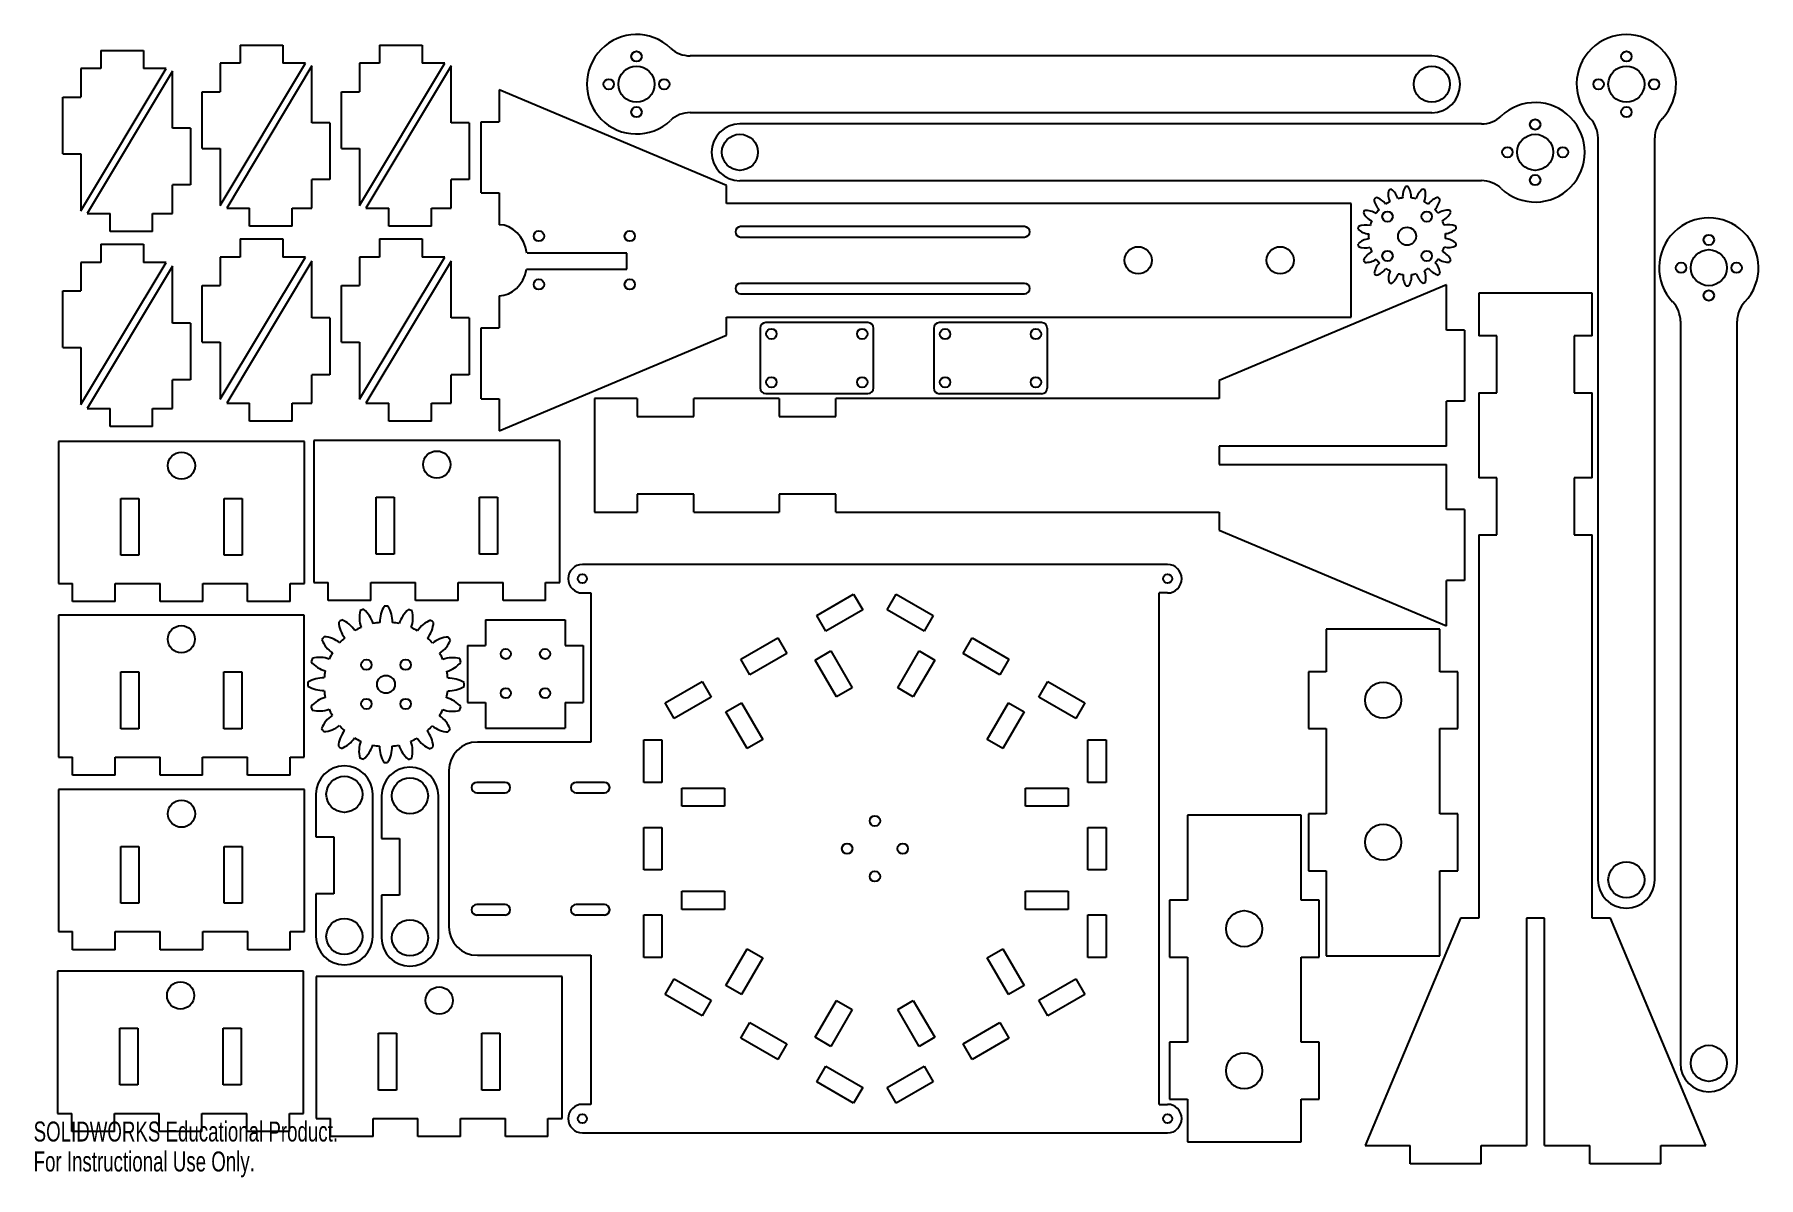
# Model space of a CAD drawing. Header units: inches. Extents: x 0 to 23.9, y 0 to 15.8.
import ezdxf

# ---------------------------------------------------------------- set-up
doc = ezdxf.new("R2010")
doc.units = ezdxf.units.IN
doc.header["$MEASUREMENT"] = 0
doc.styles.add('SLDTEXTSTYLE0', font='TXT', dxfattribs={"width": 0.7})

msp = doc.modelspace()

# ---------------------------------------------------------------- linework, layer by layer
at = {"color": 7, "linetype": 'Continuous', "lineweight": 25}
for p, q in [((0.932, 15.611), (0.932, 15.361)), ((0.932, 15.611), (1.522, 15.611)), ((1.522, 15.611), (1.522, 15.361)), ((2.864, 15.685), (2.864, 15.435)), ((2.864, 15.685), (3.455, 15.685)), ((3.455, 15.685), (3.455, 15.435)), ((4.795, 15.685), (4.795, 15.435)), ((4.795, 15.685), (5.386, 15.685)), ((5.386, 15.685), (5.386, 15.435)), ((19.381, 15.539), (9.1, 15.539)), ((0.656, 13.392), (1.837, 15.361)), ((0.656, 15.361), (0.656, 14.967)), ((0.932, 15.361), (0.656, 15.361)), ((1.925, 15.325), (0.744, 13.356)), ((1.837, 15.361), (1.522, 15.361)), ((1.925, 14.538), (1.925, 15.325)), ((2.588, 13.466), (3.77, 15.435)), ((2.588, 15.435), (2.588, 15.041)), ((2.864, 15.435), (2.588, 15.435)), ((3.857, 15.399), (2.676, 13.43)), ((3.77, 15.435), (3.455, 15.435)), ((3.857, 14.611), (3.857, 15.399)), ((4.519, 13.466), (5.7, 15.435)), ((4.519, 15.435), (4.519, 15.041)), ((4.795, 15.435), (4.519, 15.435)), ((5.788, 15.399), (4.607, 13.43)), ((5.7, 15.435), (5.386, 15.435)), ((5.788, 14.611), (5.788, 15.399)), ((9.603, 13.744), (6.453, 15.069)), ((6.453, 15.069), (6.453, 14.626)), ((0.406, 14.18), (0.406, 14.967)), ((0.406, 14.967), (0.656, 14.967)), ((2.338, 14.254), (2.338, 15.041)), ((2.338, 15.041), (2.588, 15.041)), ((4.269, 14.254), (4.269, 15.041)), ((4.269, 15.041), (4.519, 15.041)), ((4.107, 14.611), (3.857, 14.611)), ((4.107, 14.611), (4.107, 13.824)), ((6.038, 14.611), (5.788, 14.611)), ((6.038, 14.611), (6.038, 13.824)), ((6.203, 13.641), (6.203, 14.626)), ((6.203, 14.626), (6.453, 14.626)), ((9.1, 14.752), (19.381, 14.752)), ((20.071, 14.596), (9.791, 14.596)), ((2.175, 14.538), (1.925, 14.538)), ((2.175, 14.538), (2.175, 13.75)), ((21.684, 14.402), (21.684, 4.122)), ((22.472, 4.122), (22.472, 14.402)), ((0.406, 14.18), (0.656, 14.18)), ((0.656, 14.18), (0.656, 13.392)), ((2.338, 14.254), (2.588, 14.254)), ((2.588, 14.254), (2.588, 13.466)), ((4.269, 14.254), (4.519, 14.254)), ((4.519, 14.254), (4.519, 13.466)), ((2.175, 13.75), (1.925, 13.75)), ((1.925, 13.356), (1.925, 13.75)), ((4.107, 13.824), (3.857, 13.824)), ((3.857, 13.43), (3.857, 13.824)), ((6.038, 13.824), (5.788, 13.824)), ((5.788, 13.43), (5.788, 13.824)), ((6.203, 13.641), (6.453, 13.641)), ((6.453, 13.641), (6.453, 13.198)), ((9.603, 13.494), (9.603, 13.744)), ((9.791, 13.809), (20.071, 13.809)), ((2.676, 13.43), (2.991, 13.43)), ((2.991, 13.18), (2.991, 13.43)), ((3.582, 13.18), (3.582, 13.43)), ((3.582, 13.43), (3.857, 13.43)), ((4.607, 13.43), (4.922, 13.43)), ((4.922, 13.18), (4.922, 13.43)), ((5.513, 13.18), (5.513, 13.43)), ((5.513, 13.43), (5.788, 13.43)), ((18.264, 13.494), (9.603, 13.494)), ((18.264, 11.919), (18.264, 13.494)), ((0.744, 13.356), (1.059, 13.356)), ((1.059, 13.106), (1.059, 13.356)), ((1.649, 13.106), (1.649, 13.356)), ((1.649, 13.356), (1.925, 13.356)), ((3.582, 13.18), (2.991, 13.18)), ((5.513, 13.18), (4.922, 13.18)), ((13.737, 13.172), (9.8, 13.172)), ((0.932, 12.927), (0.932, 12.677)), ((0.932, 12.927), (1.522, 12.927)), ((1.649, 13.106), (1.059, 13.106)), ((1.522, 12.927), (1.522, 12.677)), ((2.864, 13.001), (2.864, 12.751)), ((2.864, 13.001), (3.455, 13.001)), ((3.455, 13.001), (3.455, 12.751)), ((4.795, 13.001), (4.795, 12.751)), ((4.795, 13.001), (5.386, 13.001)), ((5.386, 13.001), (5.386, 12.751)), ((9.8, 13.028), (13.737, 13.028)), ((0.656, 10.709), (1.837, 12.677)), ((0.656, 12.677), (0.656, 12.283)), ((0.932, 12.677), (0.656, 12.677)), ((1.837, 12.677), (1.522, 12.677)), ((2.588, 10.782), (3.77, 12.751)), ((2.588, 12.751), (2.588, 12.357)), ((2.864, 12.751), (2.588, 12.751)), ((3.857, 12.695), (2.676, 10.727)), ((3.77, 12.751), (3.455, 12.751)), ((3.857, 11.908), (3.857, 12.695)), ((4.519, 10.782), (5.7, 12.751)), ((4.519, 12.751), (4.519, 12.357)), ((4.795, 12.751), (4.519, 12.751)), ((5.788, 12.695), (4.607, 10.727)), ((5.7, 12.751), (5.386, 12.751)), ((5.788, 11.908), (5.788, 12.695)), ((8.225, 12.806), (6.839, 12.806)), ((8.225, 12.581), (8.225, 12.806)), ((1.925, 12.622), (0.744, 10.653)), ((1.925, 11.834), (1.925, 12.622)), ((6.834, 12.581), (8.225, 12.581)), ((0.406, 11.496), (0.406, 12.283)), ((0.406, 12.283), (0.656, 12.283)), ((2.338, 11.57), (2.338, 12.357)), ((2.338, 12.357), (2.588, 12.357)), ((4.269, 11.57), (4.269, 12.357)), ((4.269, 12.357), (4.519, 12.357)), ((6.453, 12.214), (6.453, 11.771)), ((13.737, 12.385), (9.8, 12.385)), ((9.8, 12.24), (13.737, 12.24)), ((19.585, 12.365), (16.435, 11.041)), ((19.585, 11.739), (19.585, 12.365)), ((21.606, 12.249), (20.031, 12.249)), ((20.031, 12.249), (20.031, 11.659)), ((21.606, 11.659), (21.606, 12.249)), ((2.175, 11.834), (1.925, 11.834)), ((2.175, 11.834), (2.175, 11.047)), ((4.107, 11.908), (3.857, 11.908)), ((4.107, 11.908), (4.107, 11.12)), ((6.038, 11.908), (5.788, 11.908)), ((6.038, 11.908), (6.038, 11.12)), ((6.203, 10.787), (6.203, 11.771)), ((6.203, 11.771), (6.453, 11.771)), ((9.603, 11.919), (18.264, 11.919)), ((9.603, 11.669), (9.603, 11.919)), ((10.069, 11.764), (10.069, 10.937)), ((11.565, 11.842), (10.148, 11.842)), ((11.644, 10.937), (11.644, 11.764)), ((12.477, 11.763), (12.477, 10.936)), ((13.973, 11.842), (12.556, 11.842)), ((14.052, 10.936), (14.052, 11.763)), ((19.835, 11.739), (19.585, 11.739)), ((19.835, 11.739), (19.835, 10.755)), ((22.827, 11.86), (22.827, 1.579)), ((23.615, 1.579), (23.615, 11.86)), ((0.406, 11.496), (0.656, 11.496)), ((0.656, 11.496), (0.656, 10.709)), ((2.338, 11.57), (2.588, 11.57)), ((2.588, 11.57), (2.588, 10.782)), ((4.269, 11.57), (4.519, 11.57)), ((4.519, 11.57), (4.519, 10.782)), ((6.453, 10.344), (9.603, 11.669)), ((20.281, 11.659), (20.031, 11.659)), ((20.281, 10.871), (20.281, 11.659)), ((21.606, 11.659), (21.356, 11.659)), ((21.356, 11.659), (21.356, 10.871)), ((2.175, 11.047), (1.925, 11.047)), ((1.925, 10.653), (1.925, 11.047)), ((4.107, 11.12), (3.857, 11.12)), ((3.857, 10.727), (3.857, 11.12)), ((6.038, 11.12), (5.788, 11.12)), ((5.788, 10.727), (5.788, 11.12)), ((16.435, 11.041), (16.435, 10.791)), ((6.203, 10.787), (6.453, 10.787)), ((6.453, 10.787), (6.453, 10.344)), ((7.774, 10.791), (7.774, 9.216)), ((8.364, 10.791), (7.774, 10.791)), ((8.364, 10.791), (8.364, 10.541)), ((9.152, 10.541), (9.152, 10.791)), ((10.333, 10.791), (9.152, 10.791)), ((10.148, 10.858), (11.565, 10.858)), ((10.333, 10.791), (10.333, 10.541)), ((11.12, 10.541), (11.12, 10.791)), ((16.435, 10.791), (11.12, 10.791)), ((12.556, 10.858), (13.973, 10.858)), ((19.835, 10.755), (19.585, 10.755)), ((19.585, 10.128), (19.585, 10.755)), ((20.031, 10.871), (20.281, 10.871)), ((20.031, 10.871), (20.031, 9.69)), ((21.356, 10.871), (21.606, 10.871)), ((21.606, 9.69), (21.606, 10.871)), ((0.744, 10.653), (1.059, 10.653)), ((1.059, 10.403), (1.059, 10.653)), ((1.649, 10.403), (1.649, 10.653)), ((1.649, 10.653), (1.925, 10.653)), ((2.676, 10.727), (2.991, 10.727)), ((2.991, 10.477), (2.991, 10.727)), ((3.582, 10.477), (3.582, 10.727)), ((3.582, 10.727), (3.857, 10.727)), ((4.607, 10.727), (4.922, 10.727)), ((4.922, 10.477), (4.922, 10.727)), ((5.513, 10.477), (5.513, 10.727)), ((5.513, 10.727), (5.788, 10.727)), ((8.364, 10.541), (9.152, 10.541)), ((10.333, 10.541), (11.12, 10.541)), ((1.649, 10.403), (1.059, 10.403)), ((3.582, 10.477), (2.991, 10.477)), ((5.513, 10.477), (4.922, 10.477)), ((3.753, 10.195), (0.344, 10.195)), ((0.344, 10.195), (0.344, 8.226)), ((3.753, 8.226), (3.753, 10.195)), ((7.294, 10.21), (3.885, 10.21)), ((3.885, 10.21), (3.885, 8.241)), ((7.294, 8.241), (7.294, 10.21)), ((19.585, 10.128), (16.435, 10.128)), ((16.435, 10.128), (16.435, 9.878)), ((16.435, 9.878), (19.585, 9.878)), ((19.585, 9.252), (19.585, 9.878)), ((20.281, 9.69), (20.031, 9.69)), ((20.281, 8.903), (20.281, 9.69)), ((21.606, 9.69), (21.356, 9.69)), ((21.356, 9.69), (21.356, 8.903)), ((1.208, 9.407), (1.458, 9.407)), ((1.208, 8.62), (1.208, 9.407)), ((1.458, 9.407), (1.458, 8.62)), ((2.639, 9.407), (2.889, 9.407)), ((2.639, 8.62), (2.639, 9.407)), ((2.889, 9.407), (2.889, 8.62)), ((4.749, 9.423), (4.999, 9.423)), ((4.749, 8.635), (4.749, 9.423)), ((4.999, 9.423), (4.999, 8.635)), ((6.18, 9.423), (6.43, 9.423)), ((6.18, 8.635), (6.18, 9.423)), ((6.43, 9.423), (6.43, 8.635)), ((9.152, 9.466), (8.364, 9.466)), ((8.364, 9.466), (8.364, 9.216)), ((9.152, 9.216), (9.152, 9.466)), ((11.12, 9.466), (10.333, 9.466)), ((10.333, 9.466), (10.333, 9.216)), ((11.12, 9.216), (11.12, 9.466)), ((7.774, 9.216), (8.364, 9.216)), ((9.152, 9.216), (10.333, 9.216)), ((11.12, 9.216), (16.435, 9.216)), ((16.435, 9.216), (16.435, 8.966)), ((19.835, 9.252), (19.585, 9.252)), ((19.835, 9.252), (19.835, 8.267)), ((16.435, 8.966), (19.585, 7.641)), ((20.031, 8.903), (20.281, 8.903)), ((20.031, 8.903), (20.031, 3.588)), ((21.356, 8.903), (21.606, 8.903)), ((21.606, 3.588), (21.606, 8.903)), ((1.458, 8.62), (1.208, 8.62)), ((2.889, 8.62), (2.639, 8.62)), ((4.999, 8.635), (4.749, 8.635)), ((6.43, 8.635), (6.18, 8.635)), ((15.718, 8.49), (7.607, 8.49)), ((0.344, 8.226), (0.541, 8.226)), ((0.541, 7.976), (0.541, 8.226)), ((1.131, 8.226), (1.753, 8.226)), ((1.131, 7.976), (1.131, 8.226)), ((1.753, 7.976), (1.753, 8.226)), ((2.344, 8.226), (2.966, 8.226)), ((2.344, 7.976), (2.344, 8.226)), ((2.966, 7.976), (2.966, 8.226)), ((3.557, 8.226), (3.753, 8.226)), ((3.557, 7.976), (3.557, 8.226)), ((3.885, 8.241), (4.082, 8.241)), ((4.082, 7.991), (4.082, 8.241)), ((4.672, 8.241), (5.294, 8.241)), ((4.672, 7.991), (4.672, 8.241)), ((5.294, 7.991), (5.294, 8.241)), ((5.885, 8.241), (6.507, 8.241)), ((5.885, 7.991), (5.885, 8.241)), ((6.507, 7.991), (6.507, 8.241)), ((7.097, 8.241), (7.294, 8.241)), ((7.097, 7.991), (7.097, 8.241)), ((19.835, 8.267), (19.585, 8.267)), ((19.585, 7.641), (19.585, 8.267)), ((1.131, 7.976), (0.541, 7.976)), ((2.344, 7.976), (1.753, 7.976)), ((3.557, 7.976), (2.966, 7.976)), ((4.672, 7.991), (4.082, 7.991)), ((5.885, 7.991), (5.294, 7.991)), ((7.097, 7.991), (6.507, 7.991)), ((7.607, 8.096), (7.725, 8.096)), ((7.725, 8.096), (7.725, 6.029)), ((10.856, 7.785), (11.367, 8.081)), ((11.367, 8.081), (11.492, 7.864)), ((11.833, 7.864), (11.958, 8.081)), ((11.958, 8.081), (12.469, 7.785)), ((15.718, 8.096), (15.6, 8.096)), ((15.6, 1.01), (15.6, 8.096)), ((3.752, 7.79), (0.343, 7.79)), ((0.343, 7.79), (0.343, 5.821)), ((3.752, 5.821), (3.752, 7.79)), ((6.265, 7.724), (7.368, 7.724)), ((6.265, 7.724), (6.265, 7.368)), ((7.368, 7.724), (7.368, 7.368)), ((10.981, 7.569), (10.856, 7.785)), ((11.492, 7.864), (10.981, 7.569)), ((12.344, 7.569), (11.833, 7.864)), ((12.469, 7.785), (12.344, 7.569)), ((9.805, 7.179), (10.317, 7.474)), ((10.317, 7.474), (10.442, 7.258)), ((12.883, 7.258), (13.008, 7.474)), ((13.008, 7.474), (13.52, 7.179)), ((17.919, 7.594), (17.919, 7.004)), ((19.494, 7.594), (17.919, 7.594)), ((19.494, 7.004), (19.494, 7.594)), ((6.015, 7.368), (6.015, 6.58)), ((6.015, 7.368), (6.265, 7.368)), ((7.368, 7.368), (7.618, 7.368)), ((7.618, 7.368), (7.618, 6.58)), ((9.93, 6.962), (9.805, 7.179)), ((10.442, 7.258), (9.93, 6.962)), ((10.835, 7.167), (11.052, 7.292)), ((11.052, 7.292), (11.347, 6.78)), ((11.978, 6.78), (12.273, 7.292)), ((12.273, 7.292), (12.49, 7.167)), ((13.395, 6.962), (12.883, 7.258)), ((13.52, 7.179), (13.395, 6.962)), ((1.207, 7.002), (1.457, 7.002)), ((1.207, 6.215), (1.207, 7.002)), ((1.457, 7.002), (1.457, 6.215)), ((2.638, 7.002), (2.888, 7.002)), ((2.638, 6.215), (2.638, 7.002)), ((2.888, 7.002), (2.888, 6.215)), ((11.131, 6.655), (10.835, 7.167)), ((12.49, 7.167), (12.194, 6.655)), ((17.67, 7.004), (17.67, 6.216)), ((17.919, 7.004), (17.67, 7.004)), ((19.744, 7.004), (19.494, 7.004)), ((19.744, 6.216), (19.744, 7.004)), ((8.755, 6.573), (9.267, 6.868)), ((9.267, 6.868), (9.392, 6.651)), ((11.347, 6.78), (11.131, 6.655)), ((12.194, 6.655), (11.978, 6.78)), ((13.933, 6.651), (14.058, 6.868)), ((14.058, 6.868), (14.57, 6.573)), ((6.015, 6.58), (6.265, 6.58)), ((6.265, 6.58), (6.265, 6.224)), ((7.368, 6.58), (7.618, 6.58)), ((7.368, 6.58), (7.368, 6.224)), ((8.88, 6.356), (8.755, 6.573)), ((9.392, 6.651), (8.88, 6.356)), ((9.596, 6.451), (9.812, 6.576)), ((9.812, 6.576), (10.108, 6.065)), ((13.217, 6.065), (13.513, 6.576)), ((13.513, 6.576), (13.729, 6.451)), ((14.445, 6.356), (13.933, 6.651)), ((14.57, 6.573), (14.445, 6.356)), ((1.457, 6.215), (1.207, 6.215)), ((2.888, 6.215), (2.638, 6.215)), ((6.265, 6.224), (7.368, 6.224)), ((9.891, 5.94), (9.596, 6.451)), ((13.729, 6.451), (13.434, 5.94)), ((17.67, 6.216), (17.919, 6.216)), ((17.919, 6.216), (17.919, 5.035)), ((19.494, 6.216), (19.744, 6.216)), ((19.494, 5.035), (19.494, 6.216)), ((7.725, 6.029), (6.151, 6.029)), ((8.46, 5.47), (8.46, 6.061)), ((8.46, 6.061), (8.71, 6.061)), ((8.71, 6.061), (8.71, 5.47)), ((10.108, 6.065), (9.891, 5.94)), ((13.434, 5.94), (13.217, 6.065)), ((14.615, 6.061), (14.865, 6.061)), ((14.615, 5.47), (14.615, 6.061)), ((14.865, 6.061), (14.865, 5.47)), ((0.343, 5.821), (0.539, 5.821)), ((0.539, 5.571), (0.539, 5.821)), ((1.13, 5.821), (1.752, 5.821)), ((1.13, 5.571), (1.13, 5.821)), ((1.752, 5.571), (1.752, 5.821)), ((2.343, 5.821), (2.965, 5.821)), ((2.343, 5.571), (2.343, 5.821)), ((2.965, 5.571), (2.965, 5.821)), ((3.555, 5.821), (3.752, 5.821)), ((3.555, 5.571), (3.555, 5.821)), ((1.13, 5.571), (0.539, 5.571)), ((2.343, 5.571), (1.752, 5.571)), ((3.555, 5.571), (2.965, 5.571)), ((5.757, 5.636), (5.757, 3.47)), ((3.754, 5.371), (0.345, 5.371)), ((0.345, 5.371), (0.345, 3.403)), ((3.754, 3.403), (3.754, 5.371)), ((3.913, 5.306), (3.913, 4.715)), ((4.701, 3.337), (4.701, 5.306)), ((4.823, 5.286), (4.823, 4.696)), ((5.61, 3.318), (5.61, 5.286)), ((6.535, 5.472), (6.142, 5.472)), ((6.142, 5.327), (6.535, 5.327)), ((7.913, 5.472), (7.52, 5.472)), ((7.52, 5.327), (7.913, 5.327)), ((8.71, 5.47), (8.46, 5.47)), ((8.985, 5.393), (9.576, 5.393)), ((8.985, 5.143), (8.985, 5.393)), ((9.576, 5.393), (9.576, 5.143)), ((13.749, 5.143), (13.749, 5.393)), ((13.749, 5.393), (14.34, 5.393)), ((14.34, 5.393), (14.34, 5.143)), ((14.865, 5.47), (14.615, 5.47)), ((9.576, 5.143), (8.985, 5.143)), ((14.34, 5.143), (13.749, 5.143)), ((17.568, 5.019), (15.993, 5.019)), ((15.993, 5.019), (15.993, 3.838)), ((17.568, 3.838), (17.568, 5.019)), ((17.67, 5.035), (17.67, 4.248)), ((17.919, 5.035), (17.67, 5.035)), ((19.744, 5.035), (19.494, 5.035)), ((19.744, 4.248), (19.744, 5.035)), ((8.46, 4.258), (8.46, 4.848)), ((8.46, 4.848), (8.71, 4.848)), ((8.71, 4.848), (8.71, 4.258)), ((14.615, 4.848), (14.865, 4.848)), ((14.615, 4.258), (14.615, 4.848)), ((14.865, 4.848), (14.865, 4.258)), ((1.209, 4.584), (1.459, 4.584)), ((1.209, 3.796), (1.209, 4.584)), ((1.459, 4.584), (1.459, 3.796)), ((2.64, 4.584), (2.89, 4.584)), ((2.64, 3.796), (2.64, 4.584)), ((2.89, 4.584), (2.89, 3.796)), ((3.913, 4.715), (4.163, 4.715)), ((4.163, 4.715), (4.163, 3.928)), ((4.823, 4.696), (5.073, 4.696)), ((5.073, 4.696), (5.073, 3.908)), ((8.71, 4.258), (8.46, 4.258)), ((14.865, 4.258), (14.615, 4.258)), ((17.67, 4.248), (17.919, 4.248)), ((17.919, 4.248), (17.919, 3.067)), ((19.494, 4.248), (19.744, 4.248)), ((19.494, 3.067), (19.494, 4.248)), ((4.163, 3.928), (3.913, 3.928)), ((3.913, 3.928), (3.913, 3.337)), ((5.073, 3.908), (4.823, 3.908)), ((4.823, 3.908), (4.823, 3.318)), ((8.985, 3.962), (9.576, 3.962)), ((8.985, 3.712), (8.985, 3.962)), ((9.576, 3.962), (9.576, 3.712)), ((13.749, 3.712), (13.749, 3.962)), ((13.749, 3.962), (14.34, 3.962)), ((14.34, 3.962), (14.34, 3.712)), ((15.744, 3.838), (15.744, 3.051)), ((15.993, 3.838), (15.744, 3.838)), ((17.818, 3.838), (17.568, 3.838)), ((17.818, 3.051), (17.818, 3.838)), ((1.459, 3.796), (1.209, 3.796)), ((2.89, 3.796), (2.64, 3.796)), ((6.535, 3.779), (6.142, 3.779)), ((6.142, 3.634), (6.535, 3.634)), ((7.913, 3.779), (7.52, 3.779)), ((7.52, 3.634), (7.913, 3.634)), ((8.46, 3.045), (8.46, 3.636)), ((8.46, 3.636), (8.71, 3.636)), ((8.71, 3.636), (8.71, 3.045)), ((9.576, 3.712), (8.985, 3.712)), ((14.34, 3.712), (13.749, 3.712)), ((14.615, 3.636), (14.865, 3.636)), ((14.615, 3.045), (14.615, 3.636)), ((14.865, 3.636), (14.865, 3.045)), ((19.781, 3.588), (18.457, 0.438)), ((20.031, 3.588), (19.781, 3.588)), ((20.944, 3.588), (20.694, 3.588)), ((20.694, 3.588), (20.694, 0.438)), ((20.944, 0.438), (20.944, 3.588)), ((21.856, 3.588), (21.606, 3.588)), ((23.181, 0.438), (21.856, 3.588)), ((0.345, 3.403), (0.541, 3.403)), ((0.541, 3.153), (0.541, 3.403)), ((1.132, 3.403), (1.754, 3.403)), ((1.132, 3.153), (1.132, 3.403)), ((1.754, 3.153), (1.754, 3.403)), ((2.345, 3.403), (2.967, 3.403)), ((2.345, 3.153), (2.345, 3.403)), ((2.967, 3.153), (2.967, 3.403)), ((3.557, 3.403), (3.754, 3.403)), ((3.557, 3.153), (3.557, 3.403)), ((1.132, 3.153), (0.541, 3.153)), ((2.345, 3.153), (1.754, 3.153)), ((3.557, 3.153), (2.967, 3.153)), ((9.596, 2.655), (9.891, 3.166)), ((9.891, 3.166), (10.108, 3.041)), ((13.217, 3.041), (13.434, 3.166)), ((13.434, 3.166), (13.729, 2.655)), ((6.151, 3.077), (7.725, 3.077)), ((7.725, 3.077), (7.725, 1.01)), ((8.71, 3.045), (8.46, 3.045)), ((10.108, 3.041), (9.812, 2.53)), ((13.513, 2.53), (13.217, 3.041)), ((14.865, 3.045), (14.615, 3.045)), ((15.744, 3.051), (15.993, 3.051)), ((15.993, 3.051), (15.993, 1.87)), ((17.568, 3.051), (17.818, 3.051)), ((17.568, 1.87), (17.568, 3.051)), ((17.919, 3.067), (19.494, 3.067)), ((3.741, 2.854), (0.332, 2.854)), ((0.332, 2.854), (0.332, 0.885)), ((3.741, 0.885), (3.741, 2.854)), ((7.327, 2.784), (3.917, 2.784)), ((3.917, 2.784), (3.917, 0.815)), ((7.327, 0.815), (7.327, 2.784)), ((8.755, 2.533), (8.88, 2.75)), ((8.88, 2.75), (9.392, 2.454)), ((9.812, 2.53), (9.596, 2.655)), ((13.729, 2.655), (13.513, 2.53)), ((13.933, 2.454), (14.445, 2.75)), ((14.445, 2.75), (14.57, 2.533)), ((9.267, 2.238), (8.755, 2.533)), ((9.392, 2.454), (9.267, 2.238)), ((10.835, 1.939), (11.131, 2.451)), ((11.131, 2.451), (11.347, 2.326)), ((11.978, 2.326), (12.194, 2.451)), ((12.194, 2.451), (12.49, 1.939)), ((14.058, 2.238), (13.933, 2.454)), ((14.57, 2.533), (14.058, 2.238)), ((11.347, 2.326), (11.052, 1.814)), ((12.273, 1.814), (11.978, 2.326)), ((1.196, 2.066), (1.446, 2.066)), ((1.196, 1.279), (1.196, 2.066)), ((1.446, 2.066), (1.446, 1.279)), ((2.627, 2.066), (2.877, 2.066)), ((2.627, 1.279), (2.627, 2.066)), ((2.877, 2.066), (2.877, 1.279)), ((4.782, 1.996), (5.032, 1.996)), ((4.782, 1.209), (4.782, 1.996)), ((5.032, 1.996), (5.032, 1.209)), ((6.213, 1.996), (6.463, 1.996)), ((6.213, 1.209), (6.213, 1.996)), ((6.463, 1.996), (6.463, 1.209)), ((9.805, 1.927), (9.93, 2.143)), ((10.317, 1.632), (9.805, 1.927)), ((9.93, 2.143), (10.442, 1.848)), ((11.052, 1.814), (10.835, 1.939)), ((12.49, 1.939), (12.273, 1.814)), ((12.883, 1.848), (13.395, 2.143)), ((13.52, 1.927), (13.008, 1.632)), ((13.395, 2.143), (13.52, 1.927)), ((10.442, 1.848), (10.317, 1.632)), ((13.008, 1.632), (12.883, 1.848)), ((15.744, 1.87), (15.744, 1.082)), ((15.993, 1.87), (15.744, 1.87)), ((17.818, 1.87), (17.568, 1.87)), ((17.818, 1.082), (17.818, 1.87)), ((10.856, 1.321), (10.981, 1.537)), ((10.981, 1.537), (11.492, 1.242)), ((11.833, 1.242), (12.344, 1.537)), ((12.344, 1.537), (12.469, 1.321)), ((1.446, 1.279), (1.196, 1.279)), ((2.877, 1.279), (2.627, 1.279)), ((5.032, 1.209), (4.782, 1.209)), ((6.463, 1.209), (6.213, 1.209)), ((11.367, 1.025), (10.856, 1.321)), ((11.492, 1.242), (11.367, 1.025)), ((11.958, 1.025), (11.833, 1.242)), ((12.469, 1.321), (11.958, 1.025)), ((7.725, 1.01), (7.607, 1.01)), ((15.6, 1.01), (15.718, 1.01)), ((15.744, 1.082), (15.993, 1.082)), ((15.993, 1.082), (15.993, 0.492)), ((17.568, 1.082), (17.818, 1.082)), ((17.568, 0.492), (17.568, 1.082)), ((0.332, 0.885), (0.529, 0.885)), ((0.529, 0.635), (0.529, 0.885)), ((1.119, 0.885), (1.741, 0.885)), ((1.119, 0.635), (1.119, 0.885)), ((1.741, 0.635), (1.741, 0.885)), ((2.332, 0.885), (2.954, 0.885)), ((2.332, 0.635), (2.332, 0.885)), ((2.954, 0.635), (2.954, 0.885)), ((3.545, 0.885), (3.741, 0.885)), ((3.545, 0.635), (3.545, 0.885)), ((3.917, 0.815), (4.114, 0.815)), ((4.114, 0.565), (4.114, 0.815)), ((4.705, 0.815), (5.327, 0.815)), ((4.705, 0.565), (4.705, 0.815)), ((5.327, 0.565), (5.327, 0.815)), ((5.917, 0.815), (6.54, 0.815)), ((5.917, 0.565), (5.917, 0.815)), ((6.54, 0.565), (6.54, 0.815)), ((7.13, 0.815), (7.327, 0.815)), ((7.13, 0.565), (7.13, 0.815)), ((1.119, 0.635), (0.529, 0.635)), ((2.332, 0.635), (1.741, 0.635)), ((3.545, 0.635), (2.954, 0.635)), ((4.705, 0.565), (4.114, 0.565)), ((5.917, 0.565), (5.327, 0.565)), ((7.13, 0.565), (6.54, 0.565)), ((7.607, 0.616), (15.718, 0.616)), ((15.993, 0.492), (17.568, 0.492)), ((18.457, 0.438), (19.083, 0.438)), ((19.083, 0.188), (19.083, 0.438)), ((20.067, 0.188), (20.067, 0.438)), ((20.067, 0.438), (20.694, 0.438)), ((20.944, 0.438), (21.57, 0.438)), ((21.57, 0.188), (21.57, 0.438)), ((22.555, 0.188), (22.555, 0.438)), ((22.555, 0.438), (23.181, 0.438)), ((20.067, 0.188), (19.083, 0.188)), ((22.555, 0.188), (21.57, 0.188))]:
    msp.add_line(p, q, dxfattribs=at)
for centre, radius in [((8.357, 15.53), 0.072), ((22.078, 15.53), 0.072), ((8.357, 15.145), 0.25), ((19.381, 15.145), 0.25), ((22.078, 15.145), 0.25), ((7.972, 15.145), 0.072), ((8.742, 15.145), 0.072), ((21.693, 15.145), 0.072), ((22.463, 15.145), 0.072), ((8.357, 14.76), 0.072), ((22.078, 14.76), 0.072), ((20.814, 14.587), 0.072), ((9.791, 14.202), 0.25), ((20.814, 14.202), 0.25), ((20.429, 14.202), 0.072), ((21.199, 14.202), 0.072), ((20.814, 13.817), 0.072), ((18.767, 13.311), 0.072), ((19.039, 13.039), 0.125), ((19.311, 13.311), 0.072), ((7.004, 13.041), 0.072), ((8.264, 13.041), 0.072), ((23.221, 12.988), 0.072), ((15.311, 12.706), 0.188), ((17.28, 12.706), 0.188), ((18.767, 12.766), 0.072), ((19.311, 12.766), 0.072), ((22.836, 12.603), 0.072), ((23.221, 12.603), 0.25), ((23.606, 12.603), 0.072), ((7.004, 12.372), 0.072), ((8.264, 12.372), 0.072), ((23.221, 12.218), 0.072), ((10.226, 11.685), 0.072), ((11.486, 11.685), 0.072), ((12.634, 11.684), 0.072), ((13.894, 11.684), 0.072), ((10.226, 11.016), 0.072), ((11.486, 11.016), 0.072), ((12.634, 11.015), 0.072), ((13.894, 11.015), 0.072), ((2.049, 9.86), 0.188), ((5.589, 9.875), 0.188), ((7.607, 8.293), 0.0625), ((15.718, 8.293), 0.0625), ((2.047, 7.455), 0.188), ((4.612, 7.102), 0.072), ((5.157, 7.102), 0.072), ((6.544, 7.251), 0.07), ((7.089, 7.251), 0.07), ((4.884, 6.83), 0.124), ((6.544, 6.707), 0.07), ((7.089, 6.707), 0.07), ((18.707, 6.61), 0.25), ((4.612, 6.558), 0.072), ((5.157, 6.558), 0.072), ((4.307, 5.306), 0.25), ((5.217, 5.286), 0.25), ((2.049, 5.037), 0.188), ((11.662, 4.938), 0.072), ((18.707, 4.642), 0.25), ((11.277, 4.553), 0.072), ((12.047, 4.553), 0.072), ((22.078, 4.122), 0.25), ((11.662, 4.168), 0.072), ((4.307, 3.337), 0.25), ((16.781, 3.444), 0.25), ((5.217, 3.318), 0.25), ((2.037, 2.519), 0.188), ((5.622, 2.449), 0.188), ((16.781, 1.476), 0.25), ((23.221, 1.579), 0.25), ((7.607, 0.813), 0.0625), ((15.718, 0.813), 0.0625)]:
    msp.add_circle(centre, radius, dxfattribs=at)
for centre, radius, start, end in [((8.357, 15.145), 0.689, 46.6582, 313.3418), ((22.078, 15.145), 0.689, 316.6582, 223.3418), ((9.1, 15.933), 0.394, 226.6582, 270), ((19.381, 15.145), 0.394, 0, 90), ((19.381, 15.145), 0.394, 270, 0), ((20.814, 14.202), 0.689, 226.6582, 133.3418), ((9.1, 14.358), 0.394, 90, 133.3418), ((9.791, 14.202), 0.394, 90, 180), ((20.071, 14.99), 0.394, 270, 313.3418), ((21.291, 14.402), 0.394, 0, 43.3418), ((22.865, 14.402), 0.394, 136.6582, 180), ((9.791, 14.202), 0.394, 180, 270), ((19.025, 13.621), 0.248, 166.5946, 205.0107), ((19.039, 13.039), 0.689, 108.7356, 111.7285), ((18.672, 13.491), 0.248, 15.4533, 53.8695), ((19.225, 13.591), 0.248, 146.5946, 185.0107), ((19.039, 13.039), 0.689, 88.7356, 91.7285), ((18.848, 13.589), 0.248, 355.4533, 33.8695), ((19.403, 13.494), 0.248, 126.5946, 165.0107), ((19.039, 13.039), 0.689, 68.7356, 71.7285), ((19.048, 13.621), 0.248, 335.4533, 13.8695), ((20.071, 13.415), 0.394, 46.6582, 90), ((19.039, 13.039), 0.689, 148.7356, 151.7285), ((18.467, 13.149), 0.248, 55.4533, 93.8695), ((19.039, 13.039), 0.689, 128.7356, 131.7285), ((18.827, 13.581), 0.248, 186.5946, 225.0107), ((18.539, 13.338), 0.248, 35.4533, 73.8695), ((19.039, 13.039), 0.534, 136.5398, 143.9243), ((19.039, 13.039), 0.534, 116.5398, 123.9243), ((19.039, 13.039), 0.534, 96.5398, 103.9243), ((19.039, 13.039), 0.534, 76.5398, 83.9243), ((19.039, 13.039), 0.534, 56.5398, 63.9243), ((19.537, 13.342), 0.248, 106.5946, 145.0107), ((19.247, 13.583), 0.248, 315.4533, 353.8695), ((19.039, 13.039), 0.534, 36.5398, 43.9243), ((19.039, 13.039), 0.689, 48.7356, 51.7285), ((19.61, 13.153), 0.248, 86.5946, 125.0107), ((19.039, 13.039), 0.689, 28.7356, 31.7285), ((9.8, 13.1), 0.0722, 90, 270), ((13.737, 13.1), 0.0722, 270, 90), ((19.039, 13.039), 0.689, 168.7356, 171.7285), ((18.464, 12.946), 0.248, 75.4533, 113.8695), ((18.654, 13.476), 0.248, 206.5946, 245.0107), ((19.039, 13.039), 0.534, 156.5398, 163.9243), ((19.421, 13.479), 0.248, 295.4533, 333.8695), ((19.039, 13.039), 0.534, 16.5398, 23.9243), ((19.615, 12.951), 0.248, 66.5946, 105.0107), ((19.039, 13.039), 0.689, 8.7356, 11.7285), ((23.221, 12.603), 0.689, 316.6582, 223.3418), ((18.528, 13.318), 0.248, 226.5946, 265.0107), ((18.53, 12.755), 0.248, 95.4533, 133.8695), ((19.039, 13.039), 0.689, 188.7356, 191.7285), ((19.039, 13.039), 0.534, 176.5398, 183.9243), ((19.548, 13.322), 0.248, 275.4533, 313.8695), ((19.039, 13.039), 0.534, 356.5398, 3.9243), ((19.55, 12.759), 0.248, 46.5946, 85.0107), ((19.039, 13.039), 0.689, 348.7356, 351.7285), ((18.463, 13.126), 0.248, 246.5946, 285.0107), ((18.658, 12.598), 0.248, 115.4533, 153.8695), ((19.039, 13.039), 0.689, 208.7356, 211.7285), ((18.468, 12.924), 0.248, 266.5946, 305.0107), ((19.039, 13.039), 0.534, 196.5398, 203.9243), ((18.831, 12.494), 0.248, 135.4533, 173.8695), ((19.039, 13.039), 0.534, 216.5398, 223.9243), ((19.039, 13.039), 0.534, 316.5398, 323.9243), ((19.251, 12.496), 0.248, 6.5946, 45.0107), ((19.611, 12.928), 0.248, 235.4533, 273.8695), ((19.039, 13.039), 0.534, 336.5398, 343.9243), ((19.424, 12.601), 0.248, 26.5946, 65.0107), ((19.614, 13.131), 0.248, 255.4533, 293.8695), ((19.039, 13.039), 0.689, 328.7356, 331.7285), ((19.039, 13.039), 0.689, 228.7356, 231.7285), ((18.541, 12.735), 0.248, 286.5946, 325.0107), ((19.039, 13.039), 0.534, 236.5398, 243.9243), ((19.03, 12.456), 0.248, 155.4533, 193.8695), ((18.675, 12.583), 0.248, 306.5946, 345.0107), ((19.039, 13.039), 0.534, 256.5398, 263.9243), ((19.23, 12.488), 0.248, 175.4533, 213.8695), ((18.853, 12.486), 0.248, 326.5946, 5.0107), ((19.039, 13.039), 0.534, 276.5398, 283.9243), ((19.407, 12.586), 0.248, 195.4533, 233.8695), ((19.039, 13.039), 0.534, 296.5398, 303.9243), ((19.053, 12.456), 0.248, 346.5946, 25.0107), ((19.539, 12.739), 0.248, 215.4533, 253.8695), ((19.039, 13.039), 0.689, 308.7356, 311.7285), ((9.8, 12.313), 0.0722, 90, 270), ((13.737, 12.313), 0.0722, 270, 90), ((19.039, 13.039), 0.689, 248.7356, 251.7285), ((19.039, 13.039), 0.689, 268.7356, 271.7285), ((19.039, 13.039), 0.689, 288.7356, 291.7285), ((22.434, 11.86), 0.394, 0, 43.3418), ((24.008, 11.86), 0.394, 136.6582, 180), ((10.148, 11.764), 0.0787, 90, 180), ((11.565, 11.764), 0.0787, 0, 90), ((12.556, 11.763), 0.0787, 90, 180), ((13.973, 11.763), 0.0787, 0, 90), ((10.148, 10.937), 0.0787, 180, 270), ((11.565, 10.937), 0.0787, 270, 0), ((12.556, 10.936), 0.0787, 180, 270), ((13.973, 10.936), 0.0787, 270, 0), ((7.607, 8.293), 0.197, 90, 270), ((15.718, 8.293), 0.197, 270, 90), ((5.194, 7.702), 0.394, 147.6225, 182.1156), ((4.884, 6.83), 1.083, 88.4642, 91.222), ((4.58, 7.703), 0.394, 357.5705, 32.0636), ((4.884, 6.83), 1.083, 124.4642, 127.222), ((4.622, 7.717), 0.394, 183.6225, 218.1156), ((4.125, 7.357), 0.394, 33.5705, 68.0636), ((4.909, 7.754), 0.394, 165.6225, 200.1156), ((4.884, 6.83), 1.083, 106.4642, 109.222), ((4.325, 7.566), 0.394, 15.5705, 50.0636), ((4.884, 6.83), 0.861, 95.5993, 102.0868), ((4.884, 6.83), 0.861, 77.5993, 84.0868), ((5.448, 7.563), 0.394, 129.6225, 164.1156), ((4.884, 6.83), 1.083, 70.4642, 73.222), ((4.864, 7.755), 0.394, 339.5705, 14.0636), ((5.647, 7.353), 0.394, 111.6225, 146.1156), ((5.151, 7.715), 0.394, 321.5705, 356.0636), ((4.884, 6.83), 1.083, 52.4642, 55.222), ((4.884, 6.83), 1.083, 142.4642, 145.222), ((4.361, 7.593), 0.394, 201.6225, 236.1156), ((3.999, 7.097), 0.394, 51.5705, 86.0636), ((4.884, 6.83), 0.861, 131.5993, 138.0868), ((4.884, 6.83), 0.861, 113.5993, 120.0868), ((4.884, 6.83), 0.861, 59.5993, 66.0868), ((4.884, 6.83), 0.861, 41.5993, 48.0868), ((5.771, 7.092), 0.394, 93.6225, 128.1156), ((5.412, 7.59), 0.394, 303.5705, 338.0636), ((4.884, 6.83), 1.083, 34.4642, 37.222), ((4.884, 6.83), 1.083, 160.4642, 163.222), ((3.96, 6.81), 0.394, 69.5705, 104.0636), ((4.884, 6.83), 0.861, 149.5993, 156.0868), ((4.884, 6.83), 0.861, 23.5993, 30.0868), ((5.809, 6.805), 0.394, 75.6225, 110.1156), ((4.884, 6.83), 1.083, 16.4642, 19.222), ((4.151, 7.394), 0.394, 219.6225, 254.1156), ((4.884, 6.83), 0.861, 167.5993, 174.0868), ((5.621, 7.389), 0.394, 285.5705, 320.0636), ((4.884, 6.83), 0.861, 5.5993, 12.0868), ((4.011, 6.525), 0.394, 87.5705, 122.0636), ((4.884, 6.83), 1.083, 178.4642, 181.222), ((4.013, 7.139), 0.394, 237.6225, 272.1156), ((4.884, 6.83), 0.861, 185.5993, 192.0868), ((4.884, 6.83), 0.861, 347.5993, 354.0868), ((5.756, 6.521), 0.394, 57.6225, 92.1156), ((5.758, 7.135), 0.394, 267.5705, 302.0636), ((4.884, 6.83), 1.083, 358.4642, 1.222), ((4.148, 6.27), 0.394, 105.5705, 140.0636), ((4.884, 6.83), 1.083, 196.4642, 199.222), ((3.96, 6.855), 0.394, 255.6225, 290.1156), ((4.884, 6.83), 0.861, 203.5993, 210.0868), ((4.884, 6.83), 0.861, 329.5993, 336.0868), ((5.809, 6.85), 0.394, 249.5705, 284.0636), ((5.618, 6.266), 0.394, 39.6225, 74.1156), ((4.884, 6.83), 1.083, 340.4642, 343.222), ((4.357, 6.07), 0.394, 123.5705, 158.0636), ((4.884, 6.83), 1.083, 214.4642, 217.222), ((3.997, 6.568), 0.394, 273.6225, 308.1156), ((4.884, 6.83), 0.861, 221.5993, 228.0868), ((4.884, 6.83), 0.861, 311.5993, 318.0868), ((5.77, 6.563), 0.394, 231.5705, 266.0636), ((5.408, 6.067), 0.394, 21.6225, 56.1156), ((4.617, 5.944), 0.394, 141.5705, 176.0636), ((4.122, 6.307), 0.394, 291.6225, 326.1156), ((4.884, 6.83), 0.861, 239.5993, 246.0868), ((4.904, 5.905), 0.394, 159.5705, 194.0636), ((4.321, 6.097), 0.394, 309.6225, 344.1156), ((4.884, 6.83), 0.861, 257.5993, 264.0868), ((4.884, 6.83), 0.861, 275.5993, 282.0868), ((5.444, 6.094), 0.394, 195.5705, 230.0636), ((4.884, 6.83), 0.861, 293.5993, 300.0868), ((4.859, 5.905), 0.394, 345.6225, 20.1156), ((5.644, 6.302), 0.394, 213.5705, 248.0636), ((5.146, 5.943), 0.394, 3.6225, 38.1156), ((4.884, 6.83), 1.083, 322.4642, 325.222), ((6.151, 5.636), 0.394, 90, 180), ((4.884, 6.83), 1.083, 232.4642, 235.222), ((4.884, 6.83), 1.083, 250.4642, 253.222), ((5.189, 5.957), 0.394, 177.5705, 212.0636), ((4.884, 6.83), 1.083, 268.4642, 271.222), ((4.575, 5.958), 0.394, 327.6225, 2.1156), ((4.884, 6.83), 1.083, 286.4642, 289.222), ((4.884, 6.83), 1.083, 304.4642, 307.222), ((4.307, 5.306), 0.394, 90, 180), ((4.307, 5.306), 0.394, 0, 90), ((5.217, 5.286), 0.394, 90, 180), ((5.217, 5.286), 0.394, 0, 90), ((6.142, 5.399), 0.0722, 90, 270), ((6.535, 5.399), 0.0722, 270, 90), ((7.52, 5.399), 0.0722, 90, 270), ((7.913, 5.399), 0.0722, 270, 90), ((22.078, 4.122), 0.394, 180, 270), ((22.078, 4.122), 0.394, 270, 0), ((6.142, 3.706), 0.0722, 90, 270), ((6.535, 3.706), 0.0722, 270, 90), ((7.52, 3.706), 0.0722, 90, 270), ((7.913, 3.706), 0.0722, 270, 90), ((6.151, 3.47), 0.394, 180, 270), ((4.307, 3.337), 0.394, 180, 270), ((4.307, 3.337), 0.394, 270, 0), ((5.217, 3.318), 0.394, 180, 270), ((5.217, 3.318), 0.394, 270, 0), ((23.221, 1.579), 0.394, 180, 270), ((23.221, 1.579), 0.394, 270, 0), ((7.607, 0.813), 0.197, 90, 270), ((15.718, 0.813), 0.197, 270, 90)]:
    msp.add_arc(centre, radius, start, end, dxfattribs=at)
for start_param, end_param in [(1.775421, 3.141593), (0, 1.313983)]:
    msp.add_ellipse((6.453, 12.706), major_axis=(0, -0.492), ratio=0.8, start_param=start_param, end_param=end_param, dxfattribs=at)

# ---------------------------------------------------------------- texts
at = {"color": 7, "linetype": 'Continuous', "char_height": 0.2768, "attachment_point": 1, "style": 'SLDTEXTSTYLE0'}
for s, insert in [('SOLIDWORKS Educational Product.', (0, 0.772)), ('For Instructional Use Only.', (0, 0.357))]:
    msp.add_mtext(s, dxfattribs=dict(at, insert=insert))

doc.saveas('drawing.dxf')
